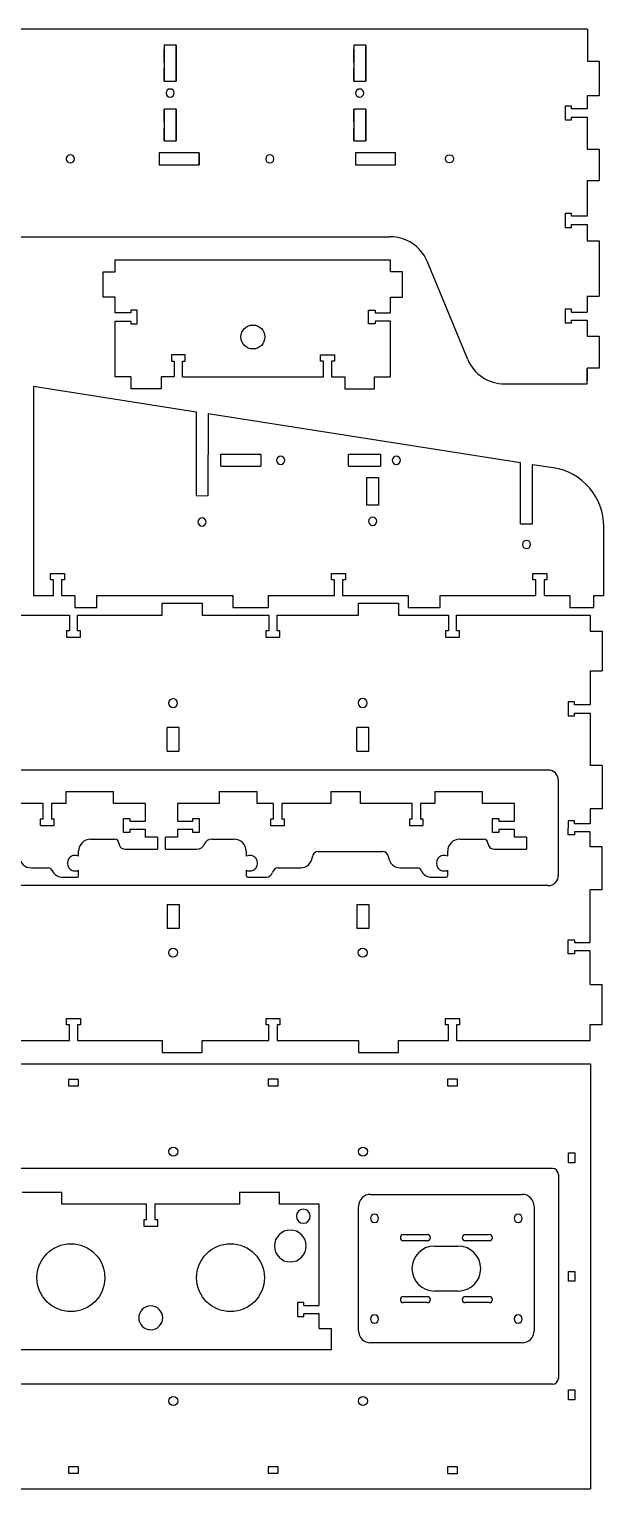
# Model space of a CAD drawing. Extents: x -1263 to 978, y -1563 to -37.
# Drawn here: x -256 to 32, y -1563 to -831 of the extents above; entities that cross this region are included whole.
import ezdxf

# ---------------------------------------------------------------- set-up
doc = ezdxf.new("R2010")
doc.units = 0
doc.linetypes.add('HIDDEN', pattern=[9.525, 6.35, -3.175])
doc.layers.get('0').update_dxf_attribs({"color": 253, "linetype": 'CONTINUOUS'})
doc.layers.add('HIDDEN', color=38, linetype='HIDDEN')

msp = doc.modelspace()

# ---------------------------------------------------------------- linework, layer by layer
at = {"color": 38}
for p, q in [((23.9, -831.11), (-1257.3, -831.11)), ((23.9, -831.11), (23.9, -847.11)), ((-182.28, -839.11), (-188.28, -839.11)), ((-188.28, -839.11), (-188.28, -857.11)), ((-182.28, -839.11), (-182.28, -857.11)), ((-182.28, -857.11), (-182.28, -839.11)), ((-87.27, -839.11), (-93.27, -839.11)), ((-93.27, -839.11), (-93.27, -857.11)), ((-87.28, -839.11), (-87.28, -857.11)), ((-87.27, -857.11), (-87.27, -839.11)), ((23.9, -847.11), (29.75, -847.11)), ((29.75, -847.11), (29.75, -864.46)), ((-188.28, -857.11), (-182.28, -857.11)), ((-93.27, -857.11), (-87.27, -857.11)), ((15.95, -869.61), (12.75, -869.61)), ((12.75, -869.61), (12.75, -876.61)), ((15.95, -871.06), (15.95, -869.61)), ((29.75, -864.46), (23.75, -864.46)), ((23.75, -864.46), (23.75, -871.06)), ((-182.28, -871.11), (-188.28, -871.11)), ((-188.28, -871.11), (-188.28, -887.11)), ((-182.28, -887.11), (-182.28, -871.11)), ((-182.28, -871.11), (-182.28, -887.11)), ((-87.27, -871.11), (-93.27, -871.11)), ((-93.27, -871.11), (-93.27, -887.11)), ((-87.28, -871.11), (-87.28, -887.11)), ((-87.27, -887.11), (-87.27, -871.11)), ((12.75, -876.61), (15.95, -876.61)), ((23.75, -871.06), (15.95, -871.06)), ((15.95, -876.61), (15.95, -875.16)), ((15.95, -875.16), (23.75, -875.16)), ((23.75, -875.16), (23.75, -891.16)), ((-188.28, -887.11), (-182.28, -887.11)), ((-93.27, -887.11), (-87.27, -887.11)), ((23.75, -891.16), (29.75, -891.16)), ((29.75, -891.16), (29.75, -907.16)), ((-237.38, -896.1), (-237.38, -896.12)), ((-190.81, -893.11), (-190.81, -899.11)), ((-190.81, -893.11), (-190.81, -899.11)), ((-170.81, -893.11), (-190.81, -893.11)), ((-190.81, -899.11), (-170.81, -899.11)), ((-170.81, -899.11), (-170.81, -893.11)), ((-92.39, -893.11), (-92.39, -899.11)), ((-92.39, -893.11), (-92.39, -899.11)), ((-72.39, -893.11), (-92.39, -893.11)), ((-92.39, -899.11), (-72.39, -899.11)), ((-72.39, -899.11), (-72.39, -893.11)), ((29.75, -907.16), (23.75, -907.16)), ((23.75, -907.16), (23.75, -924.86)), ((15.95, -923.41), (12.75, -923.41)), ((12.75, -923.41), (12.75, -930.41)), ((15.95, -924.86), (15.95, -923.41)), ((23.75, -924.86), (15.95, -924.86)), ((15.95, -930.41), (15.95, -928.96)), ((15.95, -928.96), (23.75, -928.96)), ((23.75, -928.96), (23.75, -937.16)), ((-1158.4, -935.11), (-75, -935.11)), ((12.75, -930.41), (15.95, -930.41)), ((23.75, -937.16), (29.75, -937.16)), ((29.75, -937.16), (29.75, -964.91)), ((-212.8, -946.73), (-74.8, -946.73)), ((-212.8, -952.73), (-212.8, -946.73)), ((-74.8, -952.73), (-74.8, -946.73)), ((-36.13, -996.58), (-56.53, -947.44)), ((-218.8, -952.73), (-212.8, -952.73)), ((-218.8, -965.35), (-218.8, -952.73)), ((-68.8, -952.73), (-74.8, -952.73)), ((-68.8, -965.35), (-68.8, -952.73)), ((-212.8, -965.35), (-218.8, -965.35)), ((-212.8, -973.3), (-212.8, -965.35)), ((-74.8, -973.3), (-74.8, -965.35)), ((-74.8, -965.35), (-68.8, -965.35)), ((23.75, -964.91), (23.75, -972.86)), ((23.75, -964.91), (29.75, -964.91)), ((-205, -971.85), (-205, -973.3)), ((-201.8, -971.85), (-205, -971.85)), ((-201.8, -978.85), (-201.8, -971.85)), ((-85.8, -978.85), (-85.8, -971.85)), ((-85.8, -971.85), (-82.6, -971.85)), ((-82.6, -971.85), (-82.6, -973.3)), ((12.75, -971.41), (12.75, -978.41)), ((15.95, -971.41), (12.75, -971.41)), ((15.95, -972.86), (15.95, -971.41)), ((15.95, -972.86), (23.75, -972.86)), ((-205, -973.3), (-212.8, -973.3)), ((-212.8, -977.4), (-205, -977.4)), ((-212.8, -1005.36), (-212.8, -977.4)), ((-205, -977.4), (-205, -978.85)), ((-205, -978.85), (-201.8, -978.85)), ((-82.6, -978.85), (-85.8, -978.85)), ((-82.6, -973.3), (-74.8, -973.3)), ((-74.8, -977.4), (-82.6, -977.4)), ((-82.6, -977.4), (-82.6, -978.85)), ((-74.8, -1005.36), (-74.8, -977.4)), ((15.95, -978.41), (12.75, -978.41)), ((15.95, -976.96), (23.75, -976.96)), ((15.95, -978.41), (15.95, -976.96)), ((23.75, -976.96), (23.75, -984.91)), ((23.75, -984.91), (29.75, -984.91)), ((29.75, -984.91), (29.75, -1000.91)), ((-184.69, -994.36), (-184.69, -997.56)), ((-177.69, -994.36), (-184.69, -994.36)), ((-177.69, -997.56), (-177.69, -994.36)), ((-109.9, -997.56), (-109.9, -994.36)), ((-109.9, -994.36), (-102.9, -994.36)), ((-102.9, -994.36), (-102.9, -997.56)), ((-184.69, -997.56), (-183.24, -997.56)), ((-183.24, -997.56), (-183.24, -1005.36)), ((-179.14, -997.56), (-177.69, -997.56)), ((-179.14, -1005.36), (-179.14, -997.56)), ((-108.45, -997.56), (-109.9, -997.56)), ((-108.45, -1005.36), (-108.45, -997.56)), ((-102.9, -997.56), (-104.35, -997.56)), ((-104.35, -997.56), (-104.35, -1005.36)), ((29.75, -1000.91), (23.75, -1000.91)), ((23.75, -1008.91), (23.75, -1000.91)), ((-204.8, -1005.36), (-212.8, -1005.36)), ((-204.8, -1011.36), (-204.8, -1005.36)), ((-189.8, -1005.36), (-189.8, -1011.36)), ((-183.24, -1005.36), (-189.8, -1005.36)), ((-179.14, -1005.36), (-108.45, -1005.36)), ((-104.35, -1005.36), (-97.8, -1005.36)), ((-97.8, -1005.36), (-97.8, -1011.36)), ((-82.8, -1011.36), (-82.8, -1005.36)), ((-82.8, -1005.36), (-74.8, -1005.36)), ((-17.66, -1008.91), (23.75, -1008.91)), ((-253.73, -1010.05), (-253.74, -1114.87)), ((-253.73, -1010.05), (-172.31, -1022.8)), ((-189.8, -1011.36), (-204.8, -1011.36)), ((-97.8, -1011.36), (-82.8, -1011.36)), ((-172.31, -1022.8), (-172.31, -1064.88)), ((-166.31, -1023.74), (-166.32, -1064.89)), ((-166.31, -1023.74), (-9.7, -1048.28)), ((-159.92, -1044.15), (-139.92, -1044.15)), ((-159.92, -1050.15), (-159.92, -1044.15)), ((-139.92, -1044.15), (-139.92, -1050.15)), ((-95.92, -1050.16), (-95.92, -1044.16)), ((-95.92, -1044.16), (-79.92, -1044.16)), ((-79.92, -1044.16), (-79.92, -1050.16)), ((-159.92, -1050.15), (-139.92, -1050.15)), ((-95.92, -1050.16), (-79.92, -1050.16)), ((-9.71, -1079.02), (-9.7, -1048.28)), ((-3.71, -1079.02), (-3.7, -1049.22)), ((-3.7, -1049.22), (6.71, -1050.85)), ((-86.83, -1055.7), (-80.83, -1055.7)), ((-86.83, -1055.7), (-86.83, -1069.7)), ((-80.83, -1055.7), (-80.83, -1069.7)), ((-172.31, -1064.88), (-166.32, -1064.89)), ((-80.83, -1069.7), (-86.83, -1069.7)), ((-9.71, -1079.02), (-3.71, -1079.02)), ((32.07, -1114.9), (32.07, -1080.49)), ((-245.24, -1107.1), (-245.24, -1103.9)), ((-245.24, -1103.9), (-238.24, -1103.9)), ((-238.24, -1103.9), (-238.24, -1107.1)), ((-104.44, -1107.1), (-104.44, -1103.9)), ((-104.44, -1103.9), (-97.44, -1103.9)), ((-97.44, -1103.9), (-97.44, -1107.1)), ((-3.44, -1107.1), (-3.44, -1103.9)), ((-3.44, -1103.9), (3.56, -1103.9)), ((3.56, -1103.9), (3.56, -1107.1)), ((-243.79, -1107.1), (-245.24, -1107.1)), ((-243.79, -1114.87), (-243.79, -1107.1)), ((-238.24, -1107.1), (-239.69, -1107.1)), ((-239.69, -1107.1), (-239.69, -1114.87)), ((-102.99, -1107.1), (-104.44, -1107.1)), ((-102.99, -1114.88), (-102.99, -1107.1)), ((-97.44, -1107.1), (-98.89, -1107.1)), ((-98.89, -1107.1), (-98.89, -1114.88)), ((-1.99, -1107.1), (-3.44, -1107.1)), ((-1.99, -1114.89), (-1.99, -1107.1)), ((3.56, -1107.1), (2.11, -1107.1)), ((2.11, -1107.1), (2.11, -1114.89)), ((-253.74, -1114.87), (-243.79, -1114.87)), ((-239.69, -1114.87), (-233.08, -1114.87)), ((-233.08, -1114.87), (-233.09, -1120.87)), ((-222.09, -1120.87), (-222.08, -1114.87)), ((-222.08, -1114.87), (-153.93, -1114.88)), ((-189.25, -1124.81), (-189.25, -1118.81)), ((-189.25, -1118.81), (-169.25, -1118.81)), ((-169.25, -1118.81), (-169.25, -1124.85)), ((-153.93, -1114.88), (-153.94, -1120.88)), ((-135.94, -1120.88), (-135.93, -1114.88)), ((-135.93, -1114.88), (-102.99, -1114.88)), ((-98.89, -1114.88), (-65.93, -1114.89)), ((-90.84, -1124.82), (-90.84, -1118.78)), ((-90.84, -1118.78), (-70.84, -1118.78)), ((-70.84, -1118.78), (-70.84, -1124.81)), ((-65.93, -1114.89), (-65.94, -1120.89)), ((-49.94, -1120.89), (-49.93, -1114.89)), ((-49.93, -1114.89), (-1.99, -1114.89)), ((2.11, -1114.89), (15.07, -1114.9)), ((15.07, -1114.9), (15.06, -1120.9)), ((27.06, -1120.9), (27.07, -1114.9)), ((27.07, -1114.9), (32.07, -1114.9)), ((-260.84, -1124.84), (-235.82, -1124.83)), ((-235.82, -1124.83), (-235.82, -1132.63)), ((-233.09, -1120.87), (-222.09, -1120.87)), ((-231.72, -1124.83), (-189.25, -1124.81)), ((-231.72, -1132.63), (-231.72, -1124.83)), ((-169.25, -1124.85), (-135.82, -1124.83)), ((-153.94, -1120.88), (-135.94, -1120.88)), ((-135.82, -1124.83), (-135.82, -1132.63)), ((-131.72, -1124.83), (-90.84, -1124.82)), ((-131.72, -1132.63), (-131.72, -1124.83)), ((-70.84, -1124.81), (-45.82, -1124.8)), ((-65.94, -1120.89), (-49.94, -1120.89)), ((-45.82, -1124.8), (-45.82, -1132.6)), ((-41.72, -1124.76), (25.23, -1124.74)), ((-41.72, -1132.6), (-41.72, -1124.76)), ((15.06, -1120.9), (27.06, -1120.9)), ((25.23, -1124.74), (25.23, -1129.74)), ((-235.82, -1132.63), (-237.27, -1132.63)), ((-237.27, -1132.63), (-237.27, -1135.83)), ((-230.27, -1132.63), (-231.72, -1132.63)), ((-230.27, -1135.83), (-230.27, -1132.63)), ((-135.82, -1132.63), (-137.27, -1132.63)), ((-137.27, -1132.63), (-137.27, -1135.83)), ((-130.27, -1132.63), (-131.72, -1132.63)), ((-130.27, -1135.83), (-130.27, -1132.63)), ((-45.82, -1132.6), (-47.27, -1132.6)), ((-47.27, -1132.6), (-47.27, -1135.8)), ((-40.27, -1132.6), (-41.72, -1132.6)), ((-40.27, -1135.8), (-40.27, -1132.6)), ((25.23, -1129.74), (25.23, -1132.74)), ((25.23, -1132.74), (31.23, -1132.74)), ((31.23, -1132.74), (31.23, -1152.74)), ((-237.27, -1135.83), (-230.27, -1135.83)), ((-137.27, -1135.83), (-130.27, -1135.83)), ((-47.27, -1135.8), (-40.27, -1135.8)), ((25.23, -1152.74), (31.23, -1152.74)), ((25.23, -1152.74), (25.23, -1169.69)), ((17.43, -1168.24), (14.23, -1168.24)), ((14.23, -1168.24), (14.23, -1175.23)), ((17.43, -1169.69), (17.43, -1168.24)), ((25.23, -1169.69), (17.43, -1169.69)), ((14.23, -1175.23), (17.42, -1175.25)), ((17.42, -1175.25), (17.43, -1173.8)), ((17.43, -1173.8), (25.24, -1173.86)), ((25.24, -1173.86), (25.24, -1200.19)), ((-186.73, -1192.98), (-186.73, -1180.98)), ((-180.73, -1180.98), (-186.73, -1180.98)), ((-180.73, -1192.98), (-180.73, -1180.98)), ((-91.73, -1192.98), (-91.73, -1180.98)), ((-85.73, -1180.98), (-91.73, -1180.98)), ((-85.73, -1192.98), (-85.73, -1180.98)), ((-186.73, -1192.98), (-180.73, -1192.98)), ((-91.73, -1192.98), (-85.73, -1192.98)), ((4.25, -1202.37), (-615.23, -1202.5)), ((31.24, -1200.19), (25.24, -1200.19)), ((31.24, -1200.19), (31.25, -1221.74)), ((-237.65, -1213.13), (-213.65, -1213.13)), ((-237.65, -1213.13), (-237.65, -1219.13)), ((-213.65, -1219.13), (-213.65, -1213.13)), ((-160.67, -1213.13), (-141.67, -1213.13)), ((-160.67, -1213.13), (-160.67, -1219.13)), ((-141.67, -1219.13), (-141.67, -1213.13)), ((-104.73, -1213.13), (-89.93, -1213.13)), ((-104.73, -1213.13), (-104.73, -1219.13)), ((-89.93, -1219.13), (-89.93, -1213.13)), ((-52.67, -1213.13), (-28.67, -1213.13)), ((-52.67, -1213.13), (-52.67, -1219.13)), ((-28.67, -1219.13), (-28.67, -1213.13)), ((9.25, -1207.37), (9.25, -1255.05)), ((-248.93, -1219.13), (-274.91, -1219.13)), ((-248.93, -1226.93), (-248.93, -1219.13)), ((-237.65, -1219.13), (-244.83, -1219.13)), ((-244.83, -1219.13), (-244.83, -1226.93)), ((-197.65, -1219.13), (-213.65, -1219.13)), ((-197.65, -1228.08), (-197.65, -1219.13)), ((-160.67, -1219.13), (-181.67, -1219.13)), ((-181.67, -1219.13), (-181.67, -1228.08)), ((-133.49, -1219.13), (-141.67, -1219.13)), ((-133.49, -1226.93), (-133.49, -1219.13)), ((-104.73, -1219.13), (-129.39, -1219.13)), ((-129.39, -1219.13), (-129.39, -1226.93)), ((-63.95, -1219.13), (-89.93, -1219.13)), ((-63.95, -1226.93), (-63.95, -1219.13)), ((-52.67, -1219.13), (-59.85, -1219.13)), ((-59.85, -1219.13), (-59.85, -1226.93)), ((-12.67, -1219.13), (-28.67, -1219.13)), ((-12.67, -1228.08), (-12.67, -1219.13)), ((-250.38, -1226.93), (-250.38, -1230.13)), ((-248.93, -1226.93), (-250.38, -1226.93)), ((-243.38, -1226.93), (-244.83, -1226.93)), ((-243.38, -1230.13), (-243.38, -1226.93)), ((-208.65, -1233.63), (-208.65, -1226.63)), ((-208.65, -1226.63), (-205.45, -1226.63)), ((-205.45, -1226.63), (-205.45, -1228.08)), ((-205.45, -1228.08), (-197.65, -1228.08)), ((-181.67, -1228.08), (-173.87, -1228.08)), ((-173.87, -1228.08), (-173.87, -1226.63)), ((-173.87, -1226.63), (-170.67, -1226.63)), ((-170.67, -1226.63), (-170.67, -1233.63)), ((-133.49, -1226.93), (-134.94, -1226.93)), ((-134.94, -1226.93), (-134.94, -1230.13)), ((-127.94, -1226.93), (-129.39, -1226.93)), ((-127.94, -1230.13), (-127.94, -1226.93)), ((-65.4, -1226.93), (-65.4, -1230.13)), ((-63.95, -1226.93), (-65.4, -1226.93)), ((-58.4, -1226.93), (-59.85, -1226.93)), ((-58.4, -1230.13), (-58.4, -1226.93)), ((-23.67, -1233.63), (-23.67, -1226.63)), ((-23.67, -1226.63), (-20.47, -1226.63)), ((-20.47, -1226.63), (-20.47, -1228.08)), ((-20.47, -1228.08), (-12.67, -1228.08)), ((17.45, -1227.84), (14.25, -1227.84)), ((14.25, -1227.84), (14.25, -1231.34)), ((17.45, -1229.29), (17.45, -1227.84)), ((31.25, -1221.74), (25.25, -1221.74)), ((25.25, -1221.74), (25.25, -1229.29)), ((-250.38, -1230.13), (-243.38, -1230.13)), ((-205.45, -1233.63), (-208.65, -1233.63)), ((-197.65, -1232.18), (-205.45, -1232.18)), ((-205.45, -1232.18), (-205.45, -1233.63)), ((-197.65, -1236), (-197.65, -1232.18)), ((-191.65, -1236), (-197.65, -1236)), ((-191.65, -1236), (-191.65, -1242)), ((-187.67, -1242), (-187.67, -1236)), ((-181.67, -1236), (-187.67, -1236)), ((-173.87, -1232.18), (-181.67, -1232.18)), ((-181.67, -1232.18), (-181.67, -1236)), ((-173.87, -1233.63), (-173.87, -1232.18)), ((-170.67, -1233.63), (-173.87, -1233.63)), ((-134.94, -1230.13), (-127.94, -1230.13)), ((-65.4, -1230.13), (-58.4, -1230.13)), ((-20.47, -1233.63), (-23.67, -1233.63)), ((-12.67, -1232.18), (-20.47, -1232.18)), ((-20.47, -1232.18), (-20.47, -1233.63)), ((-12.67, -1236), (-12.67, -1232.18)), ((-6.67, -1236), (-12.67, -1236)), ((-6.67, -1236), (-6.67, -1242)), ((14.25, -1234.83), (14.25, -1231.34)), ((17.45, -1234.83), (14.25, -1234.83)), ((25.25, -1229.29), (17.45, -1229.29)), ((25.25, -1233.38), (17.45, -1233.38)), ((17.45, -1233.38), (17.45, -1234.83)), ((25.25, -1240.92), (25.25, -1233.38)), ((-231.15, -1245.54), (-231.15, -1243.06)), ((-225.15, -1237.06), (-213, -1237.06)), ((-208, -1242), (-191.65, -1242)), ((-187.67, -1242), (-171.86, -1242)), ((-164.47, -1237.06), (-153.17, -1237.06)), ((-147.17, -1243.06), (-147.17, -1245.54)), ((-111.03, -1243.23), (-78.83, -1243.23)), ((-46.17, -1245.54), (-46.17, -1243.06)), ((-40.17, -1237.06), (-28.02, -1237.06)), ((-23.02, -1242), (-6.67, -1242)), ((31.25, -1240.92), (25.25, -1240.92)), ((31.25, -1262.47), (31.25, -1240.92)), ((-254.85, -1251.4), (-246.36, -1251.4)), ((-239.05, -1256.13), (-232.15, -1256.13)), ((-231.15, -1255.13), (-231.15, -1252.58)), ((-147.17, -1252.58), (-147.17, -1255.13)), ((-146.17, -1256.13), (-136.98, -1256.13)), ((-131.12, -1251.4), (-119.99, -1251.4)), ((-69.87, -1251.4), (-61.38, -1251.4)), ((-54.07, -1256.13), (-47.17, -1256.13)), ((-46.17, -1255.13), (-46.17, -1252.58)), ((4.26, -1260.3), (-615.22, -1260.34)), ((25.25, -1288.81), (25.25, -1262.47)), ((31.25, -1262.47), (25.25, -1262.47)), ((-186.72, -1269.74), (-186.72, -1281.74)), ((-186.72, -1269.74), (-180.72, -1269.74)), ((-180.72, -1269.74), (-180.72, -1281.74)), ((-91.72, -1269.72), (-85.72, -1269.71)), ((-91.72, -1269.72), (-91.71, -1281.72)), ((-85.72, -1269.71), (-85.71, -1281.71)), ((-180.72, -1281.74), (-186.72, -1281.74)), ((-85.71, -1281.71), (-91.71, -1281.72)), ((14.24, -1294.43), (14.25, -1287.44)), ((17.44, -1294.43), (14.24, -1294.43)), ((14.25, -1287.44), (17.44, -1287.42)), ((17.44, -1287.42), (17.45, -1288.87)), ((17.45, -1292.98), (17.44, -1294.43)), ((17.45, -1288.87), (25.25, -1288.81)), ((25.25, -1292.98), (17.45, -1292.98)), ((25.25, -1309.92), (25.25, -1292.98)), ((25.25, -1309.92), (31.25, -1309.92)), ((31.25, -1329.92), (31.25, -1309.92)), ((-237.24, -1330.11), (-237.24, -1326.91)), ((-237.24, -1326.91), (-230.24, -1326.91)), ((-235.79, -1330.11), (-237.24, -1330.11)), ((-235.8, -1337.91), (-235.79, -1330.11)), ((-231.69, -1330.11), (-231.7, -1337.91)), ((-230.24, -1330.11), (-231.69, -1330.11)), ((-230.24, -1326.91), (-230.24, -1330.11)), ((-137.24, -1330.08), (-137.24, -1326.88)), ((-137.24, -1326.88), (-130.24, -1326.88)), ((-135.79, -1330.08), (-137.24, -1330.08)), ((-135.79, -1337.88), (-135.79, -1330.08)), ((-130.24, -1330.08), (-131.69, -1330.08)), ((-131.69, -1330.08), (-131.69, -1337.88)), ((-130.24, -1326.88), (-130.24, -1330.08)), ((-47.24, -1330.08), (-47.24, -1326.88)), ((-47.24, -1326.88), (-40.24, -1326.88)), ((-45.79, -1330.08), (-47.24, -1330.08)), ((-45.79, -1337.88), (-45.79, -1330.08)), ((-40.24, -1330.08), (-41.69, -1330.08)), ((-41.69, -1330.08), (-41.69, -1337.92)), ((-40.24, -1326.88), (-40.24, -1330.08)), ((25.26, -1332.92), (25.26, -1329.92)), ((25.26, -1329.92), (31.25, -1329.92)), ((-260.81, -1337.91), (-235.8, -1337.91)), ((-231.7, -1337.91), (-189.22, -1337.91)), ((-189.22, -1337.91), (-189.22, -1343.91)), ((-169.22, -1343.91), (-169.22, -1337.87)), ((-169.22, -1337.87), (-135.79, -1337.88)), ((-131.69, -1337.88), (-90.81, -1337.88)), ((-90.81, -1337.88), (-90.81, -1343.92)), ((-70.81, -1343.92), (-70.81, -1337.88)), ((-70.81, -1337.88), (-45.79, -1337.88)), ((-41.69, -1337.92), (25.26, -1337.93)), ((25.26, -1337.93), (25.26, -1332.92)), ((-189.22, -1343.91), (-169.22, -1343.91)), ((-90.81, -1343.92), (-70.81, -1343.92)), ((-1255.68, -1349.61), (25.34, -1349.61)), ((25.34, -1349.61), (25.34, -1562.59)), ((-236.2, -1357.39), (-236.2, -1360.59)), ((-231.2, -1357.39), (-236.2, -1357.39)), ((-231.2, -1360.59), (-231.2, -1357.39)), ((-136.2, -1357.37), (-136.2, -1360.57)), ((-131.2, -1357.37), (-136.2, -1357.37)), ((-131.2, -1360.57), (-131.2, -1357.37)), ((-46.2, -1357.36), (-46.2, -1360.56)), ((-41.2, -1357.36), (-46.2, -1357.36)), ((-41.2, -1360.56), (-41.2, -1357.36)), ((-236.2, -1360.59), (-231.2, -1360.59)), ((-136.2, -1360.57), (-131.2, -1360.57)), ((-46.2, -1360.56), (-41.2, -1360.56)), ((14.32, -1399.17), (14.32, -1394.16)), ((14.32, -1394.16), (17.51, -1394.16)), ((17.51, -1394.16), (17.51, -1399.17)), ((6.29, -1402.01), (-1236.63, -1402.01)), ((17.51, -1399.17), (14.32, -1399.17)), ((9.29, -1405.01), (9.29, -1507.19)), ((-259.54, -1414), (-239.54, -1414)), ((-239.54, -1420), (-239.54, -1414)), ((-150.54, -1414), (-130.54, -1414)), ((-150.54, -1414), (-150.54, -1420)), ((-130.54, -1420), (-130.54, -1414)), ((-84.85, -1415.04), (-8.85, -1415.04)), ((-197.09, -1420), (-239.54, -1420)), ((-197.09, -1427.8), (-197.09, -1420)), ((-150.54, -1420), (-192.99, -1420)), ((-192.99, -1420), (-192.99, -1427.8)), ((-110.54, -1420), (-130.54, -1420)), ((-110.54, -1470.73), (-110.54, -1420)), ((-90.85, -1483.45), (-90.85, -1421.04)), ((-2.85, -1421.04), (-2.85, -1483.45)), ((-198.54, -1427.8), (-198.54, -1431)), ((-197.09, -1427.8), (-198.54, -1427.8)), ((-198.54, -1431), (-191.54, -1431)), ((-191.54, -1427.8), (-192.99, -1427.8)), ((-191.54, -1431), (-191.54, -1427.8)), ((-68.35, -1435.19), (-56.35, -1435.19)), ((-56.35, -1438.29), (-68.35, -1438.29)), ((-52.85, -1440.99), (-40.85, -1440.99)), ((-37.35, -1435.19), (-25.35, -1435.19)), ((-25.35, -1438.29), (-37.35, -1438.29)), ((14.3, -1453.66), (17.5, -1453.66)), ((14.3, -1458.54), (14.3, -1453.66)), ((17.5, -1453.66), (17.5, -1458.54)), ((17.5, -1458.54), (14.3, -1458.54)), ((-121.54, -1469.28), (-121.54, -1476.28)), ((-118.34, -1469.28), (-121.54, -1469.28)), ((-118.34, -1470.73), (-118.34, -1469.28)), ((-68.35, -1466.19), (-56.35, -1466.19)), ((-56.35, -1469.29), (-68.35, -1469.29)), ((-40.85, -1463.49), (-52.85, -1463.49)), ((-37.35, -1466.19), (-25.35, -1466.19)), ((-25.35, -1469.29), (-37.35, -1469.29)), ((-121.54, -1476.28), (-118.34, -1476.28)), ((-118.34, -1470.73), (-110.54, -1470.73)), ((-110.54, -1474.83), (-118.34, -1474.83)), ((-118.34, -1476.28), (-118.34, -1474.83)), ((-110.54, -1482.28), (-110.54, -1474.83)), ((-110.54, -1482.28), (-104.54, -1482.28)), ((-104.54, -1482.28), (-104.54, -1493.01)), ((-8.85, -1489.45), (-84.85, -1489.45)), ((-104.54, -1493.01), (-285.54, -1493.01)), ((6.29, -1510.19), (-1236.63, -1510.19)), ((14.32, -1513.03), (17.51, -1513.03)), ((14.32, -1518.04), (14.32, -1513.03)), ((17.51, -1513.03), (17.51, -1518.04)), ((17.51, -1518.04), (14.32, -1518.04)), ((-231.2, -1551.61), (-236.2, -1551.61)), ((-236.2, -1551.61), (-236.2, -1554.81)), ((-236.2, -1554.81), (-231.2, -1554.81)), ((-231.2, -1554.81), (-231.2, -1551.61)), ((-131.2, -1551.63), (-136.2, -1551.63)), ((-136.2, -1551.63), (-136.2, -1554.82)), ((-136.2, -1554.82), (-131.2, -1554.82)), ((-131.2, -1554.82), (-131.2, -1551.63)), ((-41.2, -1551.64), (-46.2, -1551.64)), ((-46.2, -1551.64), (-46.2, -1554.84)), ((-46.2, -1554.84), (-41.2, -1554.84)), ((-41.2, -1554.84), (-41.2, -1551.64)), ((-1255.68, -1562.59), (25.34, -1562.59))]:
    msp.add_line(p, q, dxfattribs=at)
at = {"color": 38, "extrusion": (-3.45125e-15, -5.55112e-17, -1)}
for centre in [(185.28, -863.14), (90.26, -863.14), (235.33, -896.11), (135.33, -896.11)]:
    msp.add_circle(centre, 2.05, dxfattribs=at)
at = {"color": 38}
for centre, radius in [((-45.3, -896.11), 2.05), ((-143.8, -985.36), 6), ((-183.78, -1293.86), 2.25), ((-88.78, -1293.88), 2.25), ((-183.7, -1393.61), 2.25), ((-88.69, -1393.61), 2.25), ((-235.04, -1456.8), 17), ((-155.04, -1456.8), 17), ((-183.7, -1518.59), 2.25), ((-88.69, -1518.59), 2.25)]:
    msp.add_circle(centre, radius, dxfattribs=at)
at = {"color": 38, "extrusion": (5.64809e-14, 5.8261e-16, -1)}
msp.add_circle((6.7, -1089.34), 2.05, dxfattribs=at)
at = {"color": 38, "extrusion": (-1.39704e-17, 5.71917e-18, -1)}
for centre in [(183.8, -1168.86), (88.8, -1168.82)]:
    msp.add_circle(centre, 2.25, dxfattribs=at)
at = {"color": 38, "extrusion": (3.14004e-15, -5.55112e-17, -1)}
for centre, radius in [((118.54, -1426), 3.5), ((125.04, -1440.91), 8), ((195.04, -1476.91), 6)]:
    msp.add_circle(centre, radius, dxfattribs=at)
at = {"color": 38, "extrusion": (2.53954e-15, 2.88994e-16, -1)}
for centre in [(82.85, -1427.04), (10.85, -1427.04), (82.85, -1477.45), (10.85, -1477.45)]:
    msp.add_circle(centre, 2.05, dxfattribs=at)
at = {"color": 38}
for centre, radius, start, end in [((-75, -955.11), 20, 22.54505, 90), ((-17.66, -988.91), 20, 202.54505, 270), ((-129.92, -1047.15), 2.05, 0, 180), ((-71.92, -1047.16), 2.05, 0, 180), ((-129.92, -1047.15), 2.05, 180, 0), ((-71.92, -1047.16), 2.05, 180, 360), ((2.07, -1080.49), 30, 40.5455, 81.09716), ((2.07, -1080.49), 30, 359.99384, 40.5455), ((-169.31, -1078.07), 2.05, 0, 180), ((-169.31, -1078.07), 2.05, 180, 0), ((-83.83, -1077.7), 2.05, 360, 180), ((-83.83, -1077.7), 2.05, 180, 360), ((4.25, -1207.37), 5, 360, 90.01168), ((-225.15, -1243.06), 6, 90, 180), ((-213, -1239.06), 2, 0.68757, 90), ((-208, -1239), 3, 180.68757, 270), ((-171.86, -1238), 4, 270, 337.51966), ((-164.47, -1241.06), 4, 90, 157.51966), ((-153.17, -1243.06), 6, 360, 90), ((-111.03, -1246.23), 3, 90, 174.68722), ((-78.83, -1246.23), 3, 5.31278, 90), ((-40.17, -1243.06), 6, 90, 180), ((-28.02, -1239.06), 2, 0.68757, 90), ((-23.02, -1239), 3, 180.68757, 270), ((-254.85, -1245.4), 6, 185.31278, 270), ((-232.88, -1249.06), 3.92, 63.81145, 296.18855), ((-145.44, -1249.06), 3.92, 243.81145, 116.18855), ((-119.99, -1245.4), 6, 270, 354.68722), ((-69.87, -1245.4), 6, 185.31278, 270), ((-47.9, -1249.06), 3.92, 63.81145, 296.18855), ((-246.36, -1253.4), 2, 24.10018, 90), ((-239.05, -1250.13), 6, 204.10018, 270), ((-232.15, -1255.13), 1, 270, 0), ((-146.17, -1255.13), 1, 180, 270), ((-136.98, -1253.13), 3, 270, 347.81253), ((-131.12, -1254.4), 3, 90, 167.81253), ((-61.38, -1253.4), 2, 24.10018, 90), ((-54.07, -1250.13), 6, 204.10018, 270), ((-47.17, -1255.13), 1, 270, 0), ((4.26, -1255.3), 5, 270.00377, 2.91273), ((6.29, -1405.01), 3, 0, 90), ((-84.85, -1421.04), 6, 90, 180), ((-8.85, -1421.04), 6, 360, 90), ((-68.35, -1436.74), 1.55, 90, 270), ((-52.85, -1452.24), 11.25, 90, 270), ((-56.35, -1436.74), 1.55, 270, 90), ((-40.85, -1452.24), 11.25, 270, 90), ((-37.35, -1436.74), 1.55, 90, 270), ((-25.35, -1436.74), 1.55, 270, 90), ((-68.35, -1467.74), 1.55, 90, 270), ((-56.35, -1467.74), 1.55, 270, 90), ((-37.35, -1467.74), 1.55, 90, 270), ((-25.35, -1467.74), 1.55, 270, 90), ((-84.85, -1483.45), 6, 180, 270), ((-8.85, -1483.45), 6, 270, 360), ((6.29, -1507.19), 3, 270, 0)]:
    msp.add_arc(centre, radius, start, end, dxfattribs=at)
at = {"layer": 'HIDDEN'}
for p, q in [((-188.28, -839.11), (-188.28, -839.11)), ((-188.28, -857.11), (-188.28, -839.11)), ((-182.28, -839.11), (-182.28, -839.11)), ((-93.28, -839.11), (-93.27, -839.11)), ((-93.28, -857.11), (-93.28, -839.11)), ((-87.28, -839.11), (-87.27, -839.11)), ((29.75, -847.11), (29.75, -847.11)), ((29.75, -847.11), (29.75, -864.46)), ((-188.28, -857.11), (-188.28, -857.11)), ((-182.28, -857.11), (-182.28, -857.11)), ((-93.27, -857.11), (-93.28, -857.11)), ((-87.27, -857.11), (-87.28, -857.11)), ((23.75, -864.46), (23.75, -864.46)), ((23.75, -864.46), (23.75, -871.06)), ((29.75, -864.46), (29.75, -864.46)), ((-188.28, -871.11), (-188.28, -871.11)), ((-188.28, -887.11), (-188.28, -871.11)), ((-182.28, -871.11), (-182.28, -871.11)), ((-93.28, -871.11), (-93.27, -871.11)), ((-93.28, -887.11), (-93.28, -871.11)), ((-87.28, -871.11), (-87.27, -871.11)), ((23.75, -871.06), (23.75, -871.06)), ((23.75, -875.16), (23.75, -875.16)), ((23.75, -875.16), (23.75, -891.16)), ((-188.28, -887.11), (-188.28, -887.11)), ((-182.28, -887.11), (-182.28, -887.11)), ((-93.27, -887.11), (-93.28, -887.11)), ((-87.27, -887.11), (-87.28, -887.11)), ((23.75, -891.16), (23.75, -891.16)), ((29.75, -891.16), (29.75, -891.16)), ((29.75, -891.16), (29.75, -907.16)), ((-237.38, -896.05), (-237.38, -896.1)), ((-237.38, -896.05), (-237.38, -896.05)), ((-237.38, -896.05), (-237.38, -896.17)), ((-237.38, -896.12), (-237.38, -896.17)), ((-237.38, -896.17), (-237.38, -896.17)), ((-190.81, -893.11), (-190.81, -893.11)), ((-190.81, -899.11), (-190.81, -899.11)), ((-170.81, -893.11), (-170.81, -893.11)), ((-170.81, -893.11), (-170.81, -899.11)), ((-170.81, -899.11), (-170.81, -899.11)), ((-92.39, -893.11), (-92.39, -893.11)), ((-92.39, -899.11), (-92.39, -899.11)), ((-72.39, -893.11), (-72.39, -893.11)), ((-72.39, -899.11), (-72.39, -893.11)), ((-72.39, -899.11), (-72.39, -899.11)), ((23.75, -907.16), (23.75, -907.16)), ((23.75, -907.16), (23.75, -924.86)), ((29.75, -907.16), (29.75, -907.16)), ((23.75, -924.86), (23.75, -924.86)), ((23.75, -928.96), (23.75, -928.96)), ((23.75, -928.96), (23.75, -937.16)), ((23.75, -937.16), (23.75, -937.16)), ((29.75, -937.16), (29.75, -937.16)), ((29.75, -937.16), (29.75, -964.91)), ((23.75, -964.91), (23.75, -972.86)), ((23.75, -964.91), (23.75, -964.91)), ((29.75, -964.91), (29.75, -964.91)), ((23.75, -972.86), (23.75, -972.86)), ((23.75, -976.96), (23.75, -984.91)), ((23.75, -976.96), (23.75, -976.96)), ((23.75, -984.91), (23.75, -984.91)), ((29.75, -984.91), (29.75, -1000.91)), ((29.75, -984.91), (29.75, -984.91)), ((23.75, -1000.91), (23.75, -1000.91)), ((23.75, -1000.91), (23.75, -1008.91)), ((29.75, -1000.91), (29.75, -1000.91)), ((23.75, -1008.91), (23.75, -1008.91))]:
    msp.add_line(p, q, dxfattribs=at)

doc.saveas('drawing.dxf')
